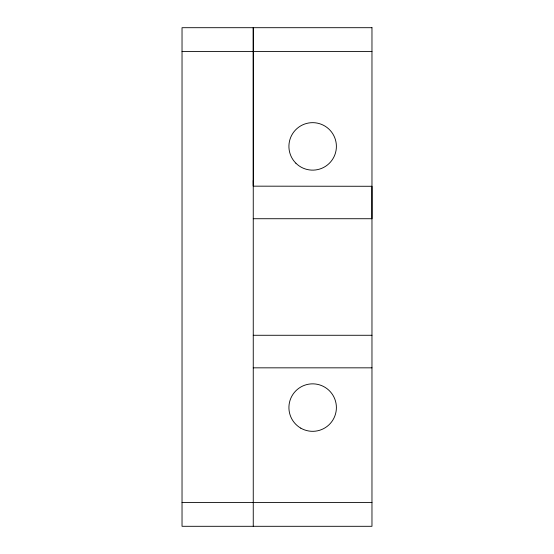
<?xml version="1.0" encoding="UTF-8"?>
<svg xmlns="http://www.w3.org/2000/svg" width="554" height="554" viewBox="0 0 554 554"><rect width="100%" height="100%" fill="white"/><g stroke="black" fill="none" stroke-linecap="round" stroke-linejoin="round"><path stroke-width="0.83" d="M253.254 218.726L371.969 218.726L371.969 186.276L253.296 186.165L253.254 27.7L253.254 526.3M182.031 51.446L371.969 51.446M253.254 335.274L371.969 335.274M253.254 367.835L371.969 367.835M182.031 502.554L371.969 502.554M253.254 180.466L253.296 186.165M371.969 27.7L182.031 27.7L182.031 526.3L371.969 526.3L371.969 27.7M300.78 428.145A23.746 23.746 0 0 0 336.396 407.585A23.746 23.746 0 0 0 300.78 387.024A23.746 23.746 0 0 0 300.78 428.145M295.864 163.188A23.746 23.746 0 0 0 335.586 152.544A23.746 23.746 0 0 0 306.507 123.466A23.746 23.746 0 0 0 295.864 163.188"/></g></svg>
